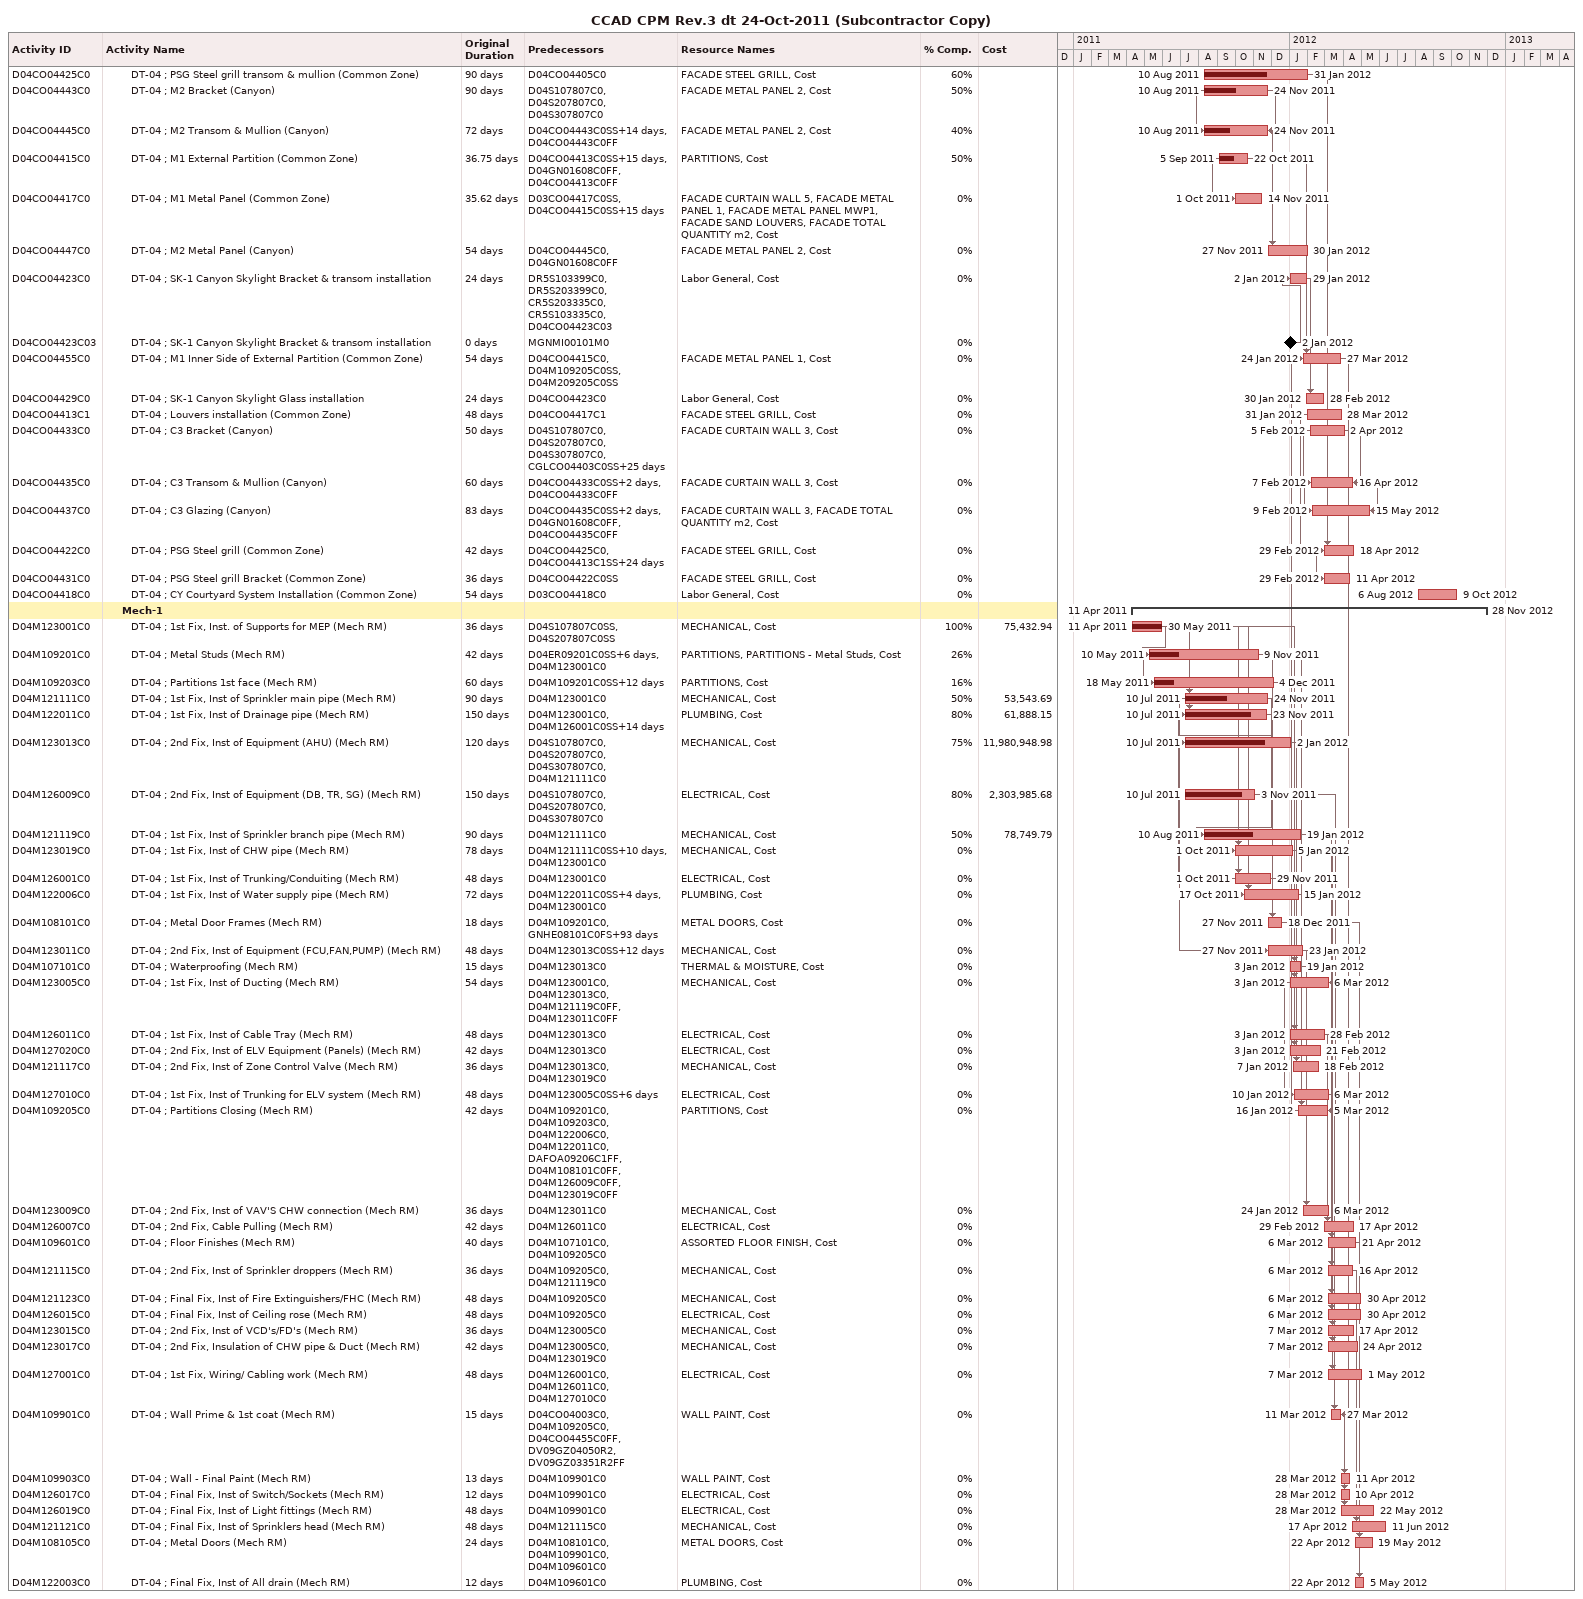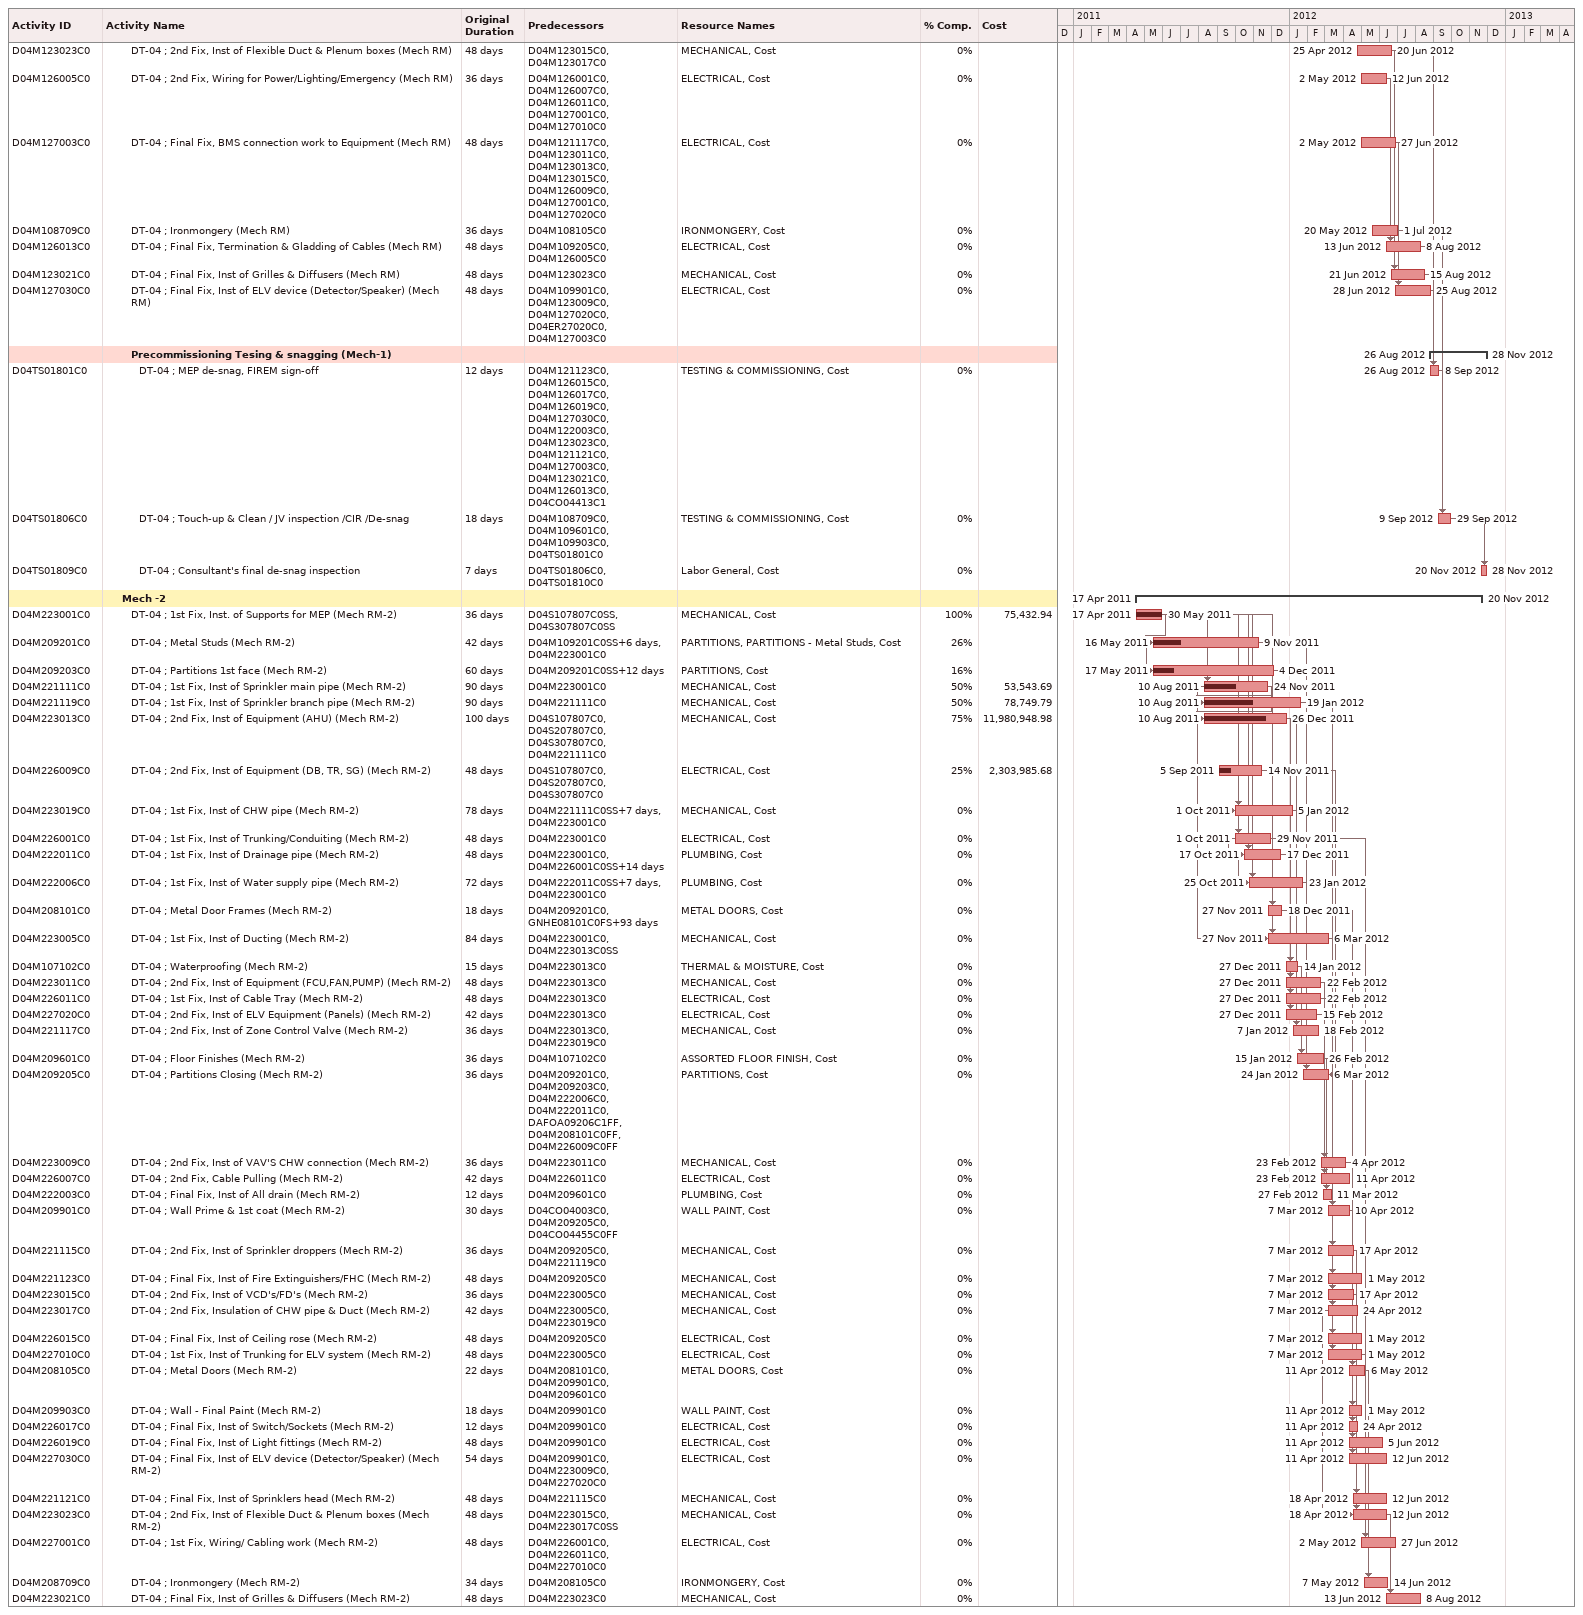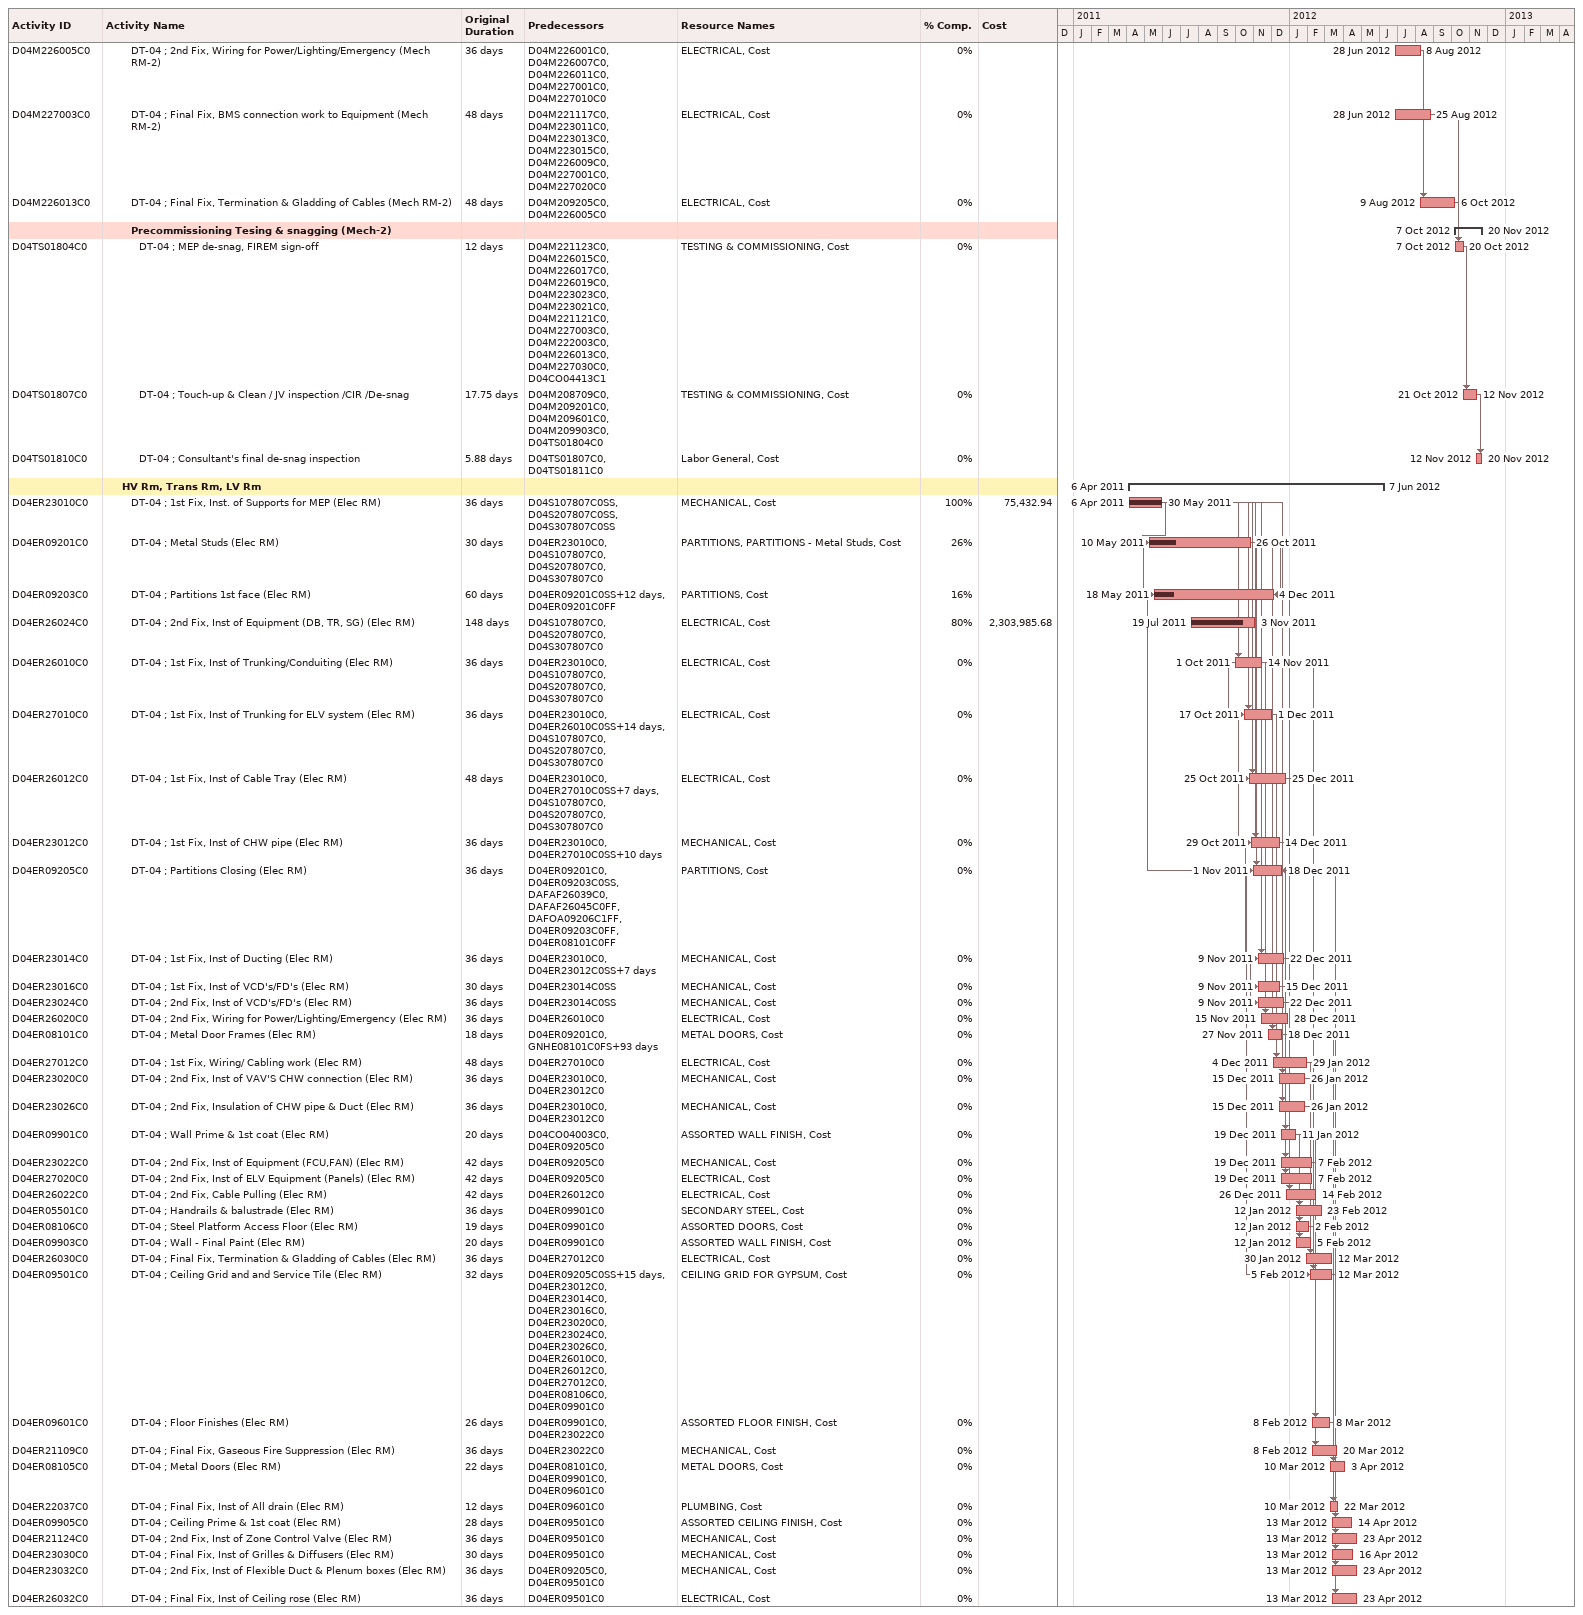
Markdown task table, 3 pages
CCAD CPM Rev.3 dt 24-Oct-2011 (Subcontractor Copy)

| ID | Level | Task | Original duration | Start | Finish | Predecessors | Resources | % complete | Cost |
|---|---|---|---|---|---|---|---|---|---|
| D04CO04425C0 | 4 | DT-04 ; PSG Steel grill transom & mullion (Common Zone) | 90d | 2011-08-10 | 2012-01-31 | D04CO04405C0 | FACADE STEEL GRILL, Cost | 60 |  |
| D04CO04443C0 | 4 | DT-04 ; M2 Bracket (Canyon) | 90d | 2011-08-10 | 2011-11-24 | D04S107807C0, D04S207807C0, D04S307807C0 | FACADE METAL PANEL 2, Cost | 50 |  |
| D04CO04445C0 | 4 | DT-04 ; M2 Transom & Mullion (Canyon) | 72d | 2011-08-10 | 2011-11-24 | D04CO04443C0SS+14d, D04CO04443C0FF | FACADE METAL PANEL 2, Cost | 40 |  |
| D04CO04415C0 | 4 | DT-04 ; M1 External Partition (Common Zone) | 36.75d | 2011-09-05 | 2011-10-22 | D04CO04413C0SS+15d, D04GN01608C0FF, D04CO04413C0FF | PARTITIONS, Cost | 50 |  |
| D04CO04417C0 | 4 | DT-04 ; M1 Metal Panel (Common Zone) | 35.62d | 2011-10-01 | 2011-11-14 | D03CO04417C0SS, D04CO04415C0SS+15d | FACADE CURTAIN WALL 5, FACADE METAL PANEL 1, FACADE METAL PANEL MWP1, FACADE SAND LOUVERS, FACADE TOTAL QUANTITY m2, Cost | 0 |  |
| D04CO04447C0 | 4 | DT-04 ; M2 Metal Panel (Canyon) | 54d | 2011-11-27 | 2012-01-30 | D04CO04445C0, D04GN01608C0FF | FACADE METAL PANEL 2, Cost | 0 |  |
| D04CO04423C0 | 4 | DT-04 ; SK-1 Canyon Skylight Bracket & transom installation | 24d | 2012-01-02 | 2012-01-29 | DR5S103399C0, DR5S203399C0, CR5S203335C0, CR5S103335C0, D04CO04423C03 | Labor General, Cost | 0 |  |
| D04CO04423C03 | 4 | DT-04 ; SK-1 Canyon Skylight Bracket & transom installation | 0d | 2012-01-02 | 2012-01-02 | MGNMI00101M0 |  | 0 |  |
| D04CO04455C0 | 4 | DT-04 ; M1 Inner Side of External Partition (Common Zone) | 54d | 2012-01-24 | 2012-03-27 | D04CO04415C0, D04M109205C0SS, D04M209205C0SS | FACADE METAL PANEL 1, Cost | 0 |  |
| D04CO04429C0 | 4 | DT-04 ; SK-1 Canyon Skylight Glass installation | 24d | 2012-01-30 | 2012-02-28 | D04CO04423C0 | Labor General, Cost | 0 |  |
| D04CO04413C1 | 4 | DT-04 ; Louvers installation (Common Zone) | 48d | 2012-01-31 | 2012-03-28 | D04CO04417C1 | FACADE STEEL GRILL, Cost | 0 |  |
| D04CO04433C0 | 4 | DT-04 ; C3 Bracket (Canyon) | 50d | 2012-02-05 | 2012-04-02 | D04S107807C0, D04S207807C0, D04S307807C0, CGLCO04403C0SS+25d | FACADE CURTAIN WALL 3, Cost | 0 |  |
| D04CO04435C0 | 4 | DT-04 ; C3 Transom & Mullion (Canyon) | 60d | 2012-02-07 | 2012-04-16 | D04CO04433C0SS+2d, D04CO04433C0FF | FACADE CURTAIN WALL 3, Cost | 0 |  |
| D04CO04437C0 | 4 | DT-04 ; C3 Glazing (Canyon) | 83d | 2012-02-09 | 2012-05-15 | D04CO04435C0SS+2d, D04GN01608C0FF, D04CO04435C0FF | FACADE CURTAIN WALL 3, FACADE TOTAL QUANTITY m2, Cost | 0 |  |
| D04CO04422C0 | 4 | DT-04 ; PSG Steel grill (Common Zone) | 42d | 2012-02-29 | 2012-04-18 | D04CO04425C0, D04CO04413C1SS+24d | FACADE STEEL GRILL, Cost | 0 |  |
| D04CO04431C0 | 4 | DT-04 ; PSG Steel grill Bracket (Common Zone) | 36d | 2012-02-29 | 2012-04-11 | D04CO04422C0SS | FACADE STEEL GRILL, Cost | 0 |  |
| D04CO04418C0 | 4 | DT-04 ; CY Courtyard System Installation (Common Zone) | 54d | 2012-08-06 | 2012-10-09 | D03CO04418C0 | Labor General, Cost | 0 |  |
|  | 3 | **Mech-1** |  | 2011-04-11 | 2012-11-28 |  |  |  |  |
| D04M123001C0 | 4 | DT-04 ; 1st Fix, Inst. of Supports for MEP (Mech RM) | 36d | 2011-04-11 | 2011-05-30 | D04S107807C0SS, D04S207807C0SS | MECHANICAL, Cost | 100 | 75432.94 |
| D04M109201C0 | 4 | DT-04 ; Metal Studs (Mech RM) | 42d | 2011-05-10 | 2011-11-09 | D04ER09201C0SS+6d, D04M123001C0 | PARTITIONS, PARTITIONS - Metal Studs, Cost | 26 |  |
| D04M109203C0 | 4 | DT-04 ; Partitions 1st face (Mech RM) | 60d | 2011-05-18 | 2011-12-04 | D04M109201C0SS+12d | PARTITIONS, Cost | 16 |  |
| D04M121111C0 | 4 | DT-04 ; 1st Fix, Inst of Sprinkler main pipe (Mech RM) | 90d | 2011-07-10 | 2011-11-24 | D04M123001C0 | MECHANICAL, Cost | 50 | 53543.69 |
| D04M122011C0 | 4 | DT-04 ; 1st Fix, Inst of Drainage pipe (Mech RM) | 150d | 2011-07-10 | 2011-11-23 | D04M123001C0, D04M126001C0SS+14d | PLUMBING, Cost | 80 | 61888.15 |
| D04M123013C0 | 4 | DT-04 ; 2nd Fix, Inst of Equipment (AHU) (Mech RM) | 120d | 2011-07-10 | 2012-01-02 | D04S107807C0, D04S207807C0, D04S307807C0, D04M121111C0 | MECHANICAL, Cost | 75 | 11980948.98 |
| D04M126009C0 | 4 | DT-04 ; 2nd Fix, Inst of Equipment (DB, TR, SG) (Mech RM) | 150d | 2011-07-10 | 2011-11-03 | D04S107807C0, D04S207807C0, D04S307807C0 | ELECTRICAL, Cost | 80 | 2303985.68 |
| D04M121119C0 | 4 | DT-04 ; 1st Fix, Inst of Sprinkler branch pipe (Mech RM) | 90d | 2011-08-10 | 2012-01-19 | D04M121111C0 | MECHANICAL, Cost | 50 | 78749.79 |
| D04M123019C0 | 4 | DT-04 ; 1st Fix, Inst of CHW pipe (Mech RM) | 78d | 2011-10-01 | 2012-01-05 | D04M121111C0SS+10d, D04M123001C0 | MECHANICAL, Cost | 0 |  |
| D04M126001C0 | 4 | DT-04 ; 1st Fix, Inst of Trunking/Conduiting (Mech RM) | 48d | 2011-10-01 | 2011-11-29 | D04M123001C0 | ELECTRICAL, Cost | 0 |  |
| D04M122006C0 | 4 | DT-04 ; 1st Fix, Inst of Water supply pipe (Mech RM) | 72d | 2011-10-17 | 2012-01-15 | D04M122011C0SS+4d, D04M123001C0 | PLUMBING, Cost | 0 |  |
| D04M108101C0 | 4 | DT-04 ; Metal Door Frames (Mech RM) | 18d | 2011-11-27 | 2011-12-18 | D04M109201C0, GNHE08101C0FS+93d | METAL DOORS, Cost | 0 |  |
| D04M123011C0 | 4 | DT-04 ; 2nd Fix, Inst of Equipment (FCU,FAN,PUMP) (Mech RM) | 48d | 2011-11-27 | 2012-01-23 | D04M123013C0SS+12d | MECHANICAL, Cost | 0 |  |
| D04M107101C0 | 4 | DT-04 ; Waterproofing (Mech RM) | 15d | 2012-01-03 | 2012-01-19 | D04M123013C0 | THERMAL & MOISTURE, Cost | 0 |  |
| D04M123005C0 | 4 | DT-04 ; 1st Fix, Inst of Ducting (Mech RM) | 54d | 2012-01-03 | 2012-03-06 | D04M123001C0, D04M123013C0, D04M121119C0FF, D04M123011C0FF | MECHANICAL, Cost | 0 |  |
| D04M126011C0 | 4 | DT-04 ; 1st Fix, Inst of Cable Tray (Mech RM) | 48d | 2012-01-03 | 2012-02-28 | D04M123013C0 | ELECTRICAL, Cost | 0 |  |
| D04M127020C0 | 4 | DT-04 ; 2nd Fix, Inst of ELV Equipment (Panels) (Mech RM) | 42d | 2012-01-03 | 2012-02-21 | D04M123013C0 | ELECTRICAL, Cost | 0 |  |
| D04M121117C0 | 4 | DT-04 ; 2nd Fix, Inst of Zone Control Valve (Mech RM) | 36d | 2012-01-07 | 2012-02-18 | D04M123013C0, D04M123019C0 | MECHANICAL, Cost | 0 |  |
| D04M127010C0 | 4 | DT-04 ; 1st Fix, Inst of Trunking for ELV system (Mech RM) | 48d | 2012-01-10 | 2012-03-06 | D04M123005C0SS+6d | ELECTRICAL, Cost | 0 |  |
| D04M109205C0 | 4 | DT-04 ; Partitions Closing (Mech RM) | 42d | 2012-01-16 | 2012-03-05 | D04M109201C0, D04M109203C0, D04M122006C0, D04M122011C0, DAFOA09206C1FF, D04M108101C0FF, D04M126009C0FF, D04M123019C0FF | PARTITIONS, Cost | 0 |  |
| D04M123009C0 | 4 | DT-04 ; 2nd Fix, Inst of VAV'S CHW connection (Mech RM) | 36d | 2012-01-24 | 2012-03-06 | D04M123011C0 | MECHANICAL, Cost | 0 |  |
| D04M126007C0 | 4 | DT-04 ; 2nd Fix, Cable Pulling (Mech RM) | 42d | 2012-02-29 | 2012-04-17 | D04M126011C0 | ELECTRICAL, Cost | 0 |  |
| D04M109601C0 | 4 | DT-04 ; Floor Finishes (Mech RM) | 40d | 2012-03-06 | 2012-04-21 | D04M107101C0, D04M109205C0 | ASSORTED FLOOR FINISH, Cost | 0 |  |
| D04M121115C0 | 4 | DT-04 ; 2nd Fix, Inst of Sprinkler droppers (Mech RM) | 36d | 2012-03-06 | 2012-04-16 | D04M109205C0, D04M121119C0 | MECHANICAL, Cost | 0 |  |
| D04M121123C0 | 4 | DT-04 ; Final Fix, Inst of Fire Extinguishers/FHC (Mech RM) | 48d | 2012-03-06 | 2012-04-30 | D04M109205C0 | MECHANICAL, Cost | 0 |  |
| D04M126015C0 | 4 | DT-04 ; Final Fix, Inst of Ceiling rose (Mech RM) | 48d | 2012-03-06 | 2012-04-30 | D04M109205C0 | ELECTRICAL, Cost | 0 |  |
| D04M123015C0 | 4 | DT-04 ; 2nd Fix, Inst of VCD's/FD's (Mech RM) | 36d | 2012-03-07 | 2012-04-17 | D04M123005C0 | MECHANICAL, Cost | 0 |  |
| D04M123017C0 | 4 | DT-04 ; 2nd Fix, Insulation of CHW pipe & Duct (Mech RM) | 42d | 2012-03-07 | 2012-04-24 | D04M123005C0, D04M123019C0 | MECHANICAL, Cost | 0 |  |
| D04M127001C0 | 4 | DT-04 ; 1st Fix, Wiring/ Cabling work (Mech RM) | 48d | 2012-03-07 | 2012-05-01 | D04M126001C0, D04M126011C0, D04M127010C0 | ELECTRICAL, Cost | 0 |  |
| D04M109901C0 | 4 | DT-04 ; Wall Prime & 1st coat (Mech RM) | 15d | 2012-03-11 | 2012-03-27 | D04CO04003C0, D04M109205C0, D04CO04455C0FF, DV09GZ04050R2, DV09GZ03351R2FF | WALL PAINT, Cost | 0 |  |
| D04M109903C0 | 4 | DT-04 ; Wall - Final Paint (Mech RM) | 13d | 2012-03-28 | 2012-04-11 | D04M109901C0 | WALL PAINT, Cost | 0 |  |
| D04M126017C0 | 4 | DT-04 ; Final Fix, Inst of Switch/Sockets (Mech RM) | 12d | 2012-03-28 | 2012-04-10 | D04M109901C0 | ELECTRICAL, Cost | 0 |  |
| D04M126019C0 | 4 | DT-04 ; Final Fix, Inst of Light fittings (Mech RM) | 48d | 2012-03-28 | 2012-05-22 | D04M109901C0 | ELECTRICAL, Cost | 0 |  |
| D04M121121C0 | 4 | DT-04 ; Final Fix, Inst of Sprinklers head (Mech RM) | 48d | 2012-04-17 | 2012-06-11 | D04M121115C0 | MECHANICAL, Cost | 0 |  |
| D04M108105C0 | 4 | DT-04 ; Metal Doors (Mech RM) | 24d | 2012-04-22 | 2012-05-19 | D04M108101C0, D04M109901C0, D04M109601C0 | METAL DOORS, Cost | 0 |  |
| D04M122003C0 | 4 | DT-04 ; Final Fix, Inst of All drain (Mech RM) | 12d | 2012-04-22 | 2012-05-05 | D04M109601C0 | PLUMBING, Cost | 0 |  |
| D04M123023C0 | 4 | DT-04 ; 2nd Fix, Inst of Flexible Duct & Plenum boxes (Mech RM) | 48d | 2012-04-25 | 2012-06-20 | D04M123015C0, D04M123017C0 | MECHANICAL, Cost | 0 |  |
| D04M126005C0 | 4 | DT-04 ; 2nd Fix, Wiring for Power/Lighting/Emergency (Mech RM) | 36d | 2012-05-02 | 2012-06-12 | D04M126001C0, D04M126007C0, D04M126011C0, D04M127001C0, D04M127010C0 | ELECTRICAL, Cost | 0 |  |
| D04M127003C0 | 4 | DT-04 ; Final Fix, BMS connection work to Equipment (Mech RM) | 48d | 2012-05-02 | 2012-06-27 | D04M121117C0, D04M123011C0, D04M123013C0, D04M123015C0, D04M126009C0, D04M127001C0, D04M127020C0 | ELECTRICAL, Cost | 0 |  |
| D04M108709C0 | 4 | DT-04 ; Ironmongery (Mech RM) | 36d | 2012-05-20 | 2012-07-01 | D04M108105C0 | IRONMONGERY, Cost | 0 |  |
| D04M126013C0 | 4 | DT-04 ; Final Fix, Termination & Gladding of Cables (Mech RM) | 48d | 2012-06-13 | 2012-08-08 | D04M109205C0, D04M126005C0 | ELECTRICAL, Cost | 0 |  |
| D04M123021C0 | 4 | DT-04 ; Final Fix, Inst of Grilles & Diffusers (Mech RM) | 48d | 2012-06-21 | 2012-08-15 | D04M123023C0 | MECHANICAL, Cost | 0 |  |
| D04M127030C0 | 4 | DT-04 ; Final Fix, Inst of ELV device (Detector/Speaker) (Mech RM) | 48d | 2012-06-28 | 2012-08-25 | D04M109901C0, D04M123009C0, D04M127020C0, D04ER27020C0, D04M127003C0 | ELECTRICAL, Cost | 0 |  |
|  | 4 | **Precommissioning Tesing & snagging (Mech-1)** |  | 2012-08-26 | 2012-11-28 |  |  |  |  |
| D04TS01801C0 | 5 | DT-04 ; MEP de-snag, FIREM sign-off | 12d | 2012-08-26 | 2012-09-08 | D04M121123C0, D04M126015C0, D04M126017C0, D04M126019C0, D04M127030C0, D04M122003C0, D04M123023C0, D04M121121C0, D04M127003C0, D04M123021C0, D04M126013C0, D04CO04413C1 | TESTING & COMMISSIONING, Cost | 0 |  |
| D04TS01806C0 | 5 | DT-04 ; Touch-up & Clean / JV inspection /CIR /De-snag | 18d | 2012-09-09 | 2012-09-29 | D04M108709C0, D04M109601C0, D04M109903C0, D04TS01801C0 | TESTING & COMMISSIONING, Cost | 0 |  |
| D04TS01809C0 | 5 | DT-04 ; Consultant's final de-snag inspection | 7d | 2012-11-20 | 2012-11-28 | D04TS01806C0, D04TS01810C0 | Labor General, Cost | 0 |  |
|  | 3 | **Mech -2** |  | 2011-04-17 | 2012-11-20 |  |  |  |  |
| D04M223001C0 | 4 | DT-04 ; 1st Fix, Inst. of Supports for MEP (Mech RM-2) | 36d | 2011-04-17 | 2011-05-30 | D04S107807C0SS, D04S307807C0SS | MECHANICAL, Cost | 100 | 75432.94 |
| D04M209201C0 | 4 | DT-04 ; Metal Studs (Mech RM-2) | 42d | 2011-05-16 | 2011-11-09 | D04M109201C0SS+6d, D04M223001C0 | PARTITIONS, PARTITIONS - Metal Studs, Cost | 26 |  |
| D04M209203C0 | 4 | DT-04 ; Partitions 1st face (Mech RM-2) | 60d | 2011-05-17 | 2011-12-04 | D04M209201C0SS+12d | PARTITIONS, Cost | 16 |  |
| D04M221111C0 | 4 | DT-04 ; 1st Fix, Inst of Sprinkler main pipe (Mech RM-2) | 90d | 2011-08-10 | 2011-11-24 | D04M223001C0 | MECHANICAL, Cost | 50 | 53543.69 |
| D04M221119C0 | 4 | DT-04 ; 1st Fix, Inst of Sprinkler branch pipe (Mech RM-2) | 90d | 2011-08-10 | 2012-01-19 | D04M221111C0 | MECHANICAL, Cost | 50 | 78749.79 |
| D04M223013C0 | 4 | DT-04 ; 2nd Fix, Inst of Equipment (AHU) (Mech RM-2) | 100d | 2011-08-10 | 2011-12-26 | D04S107807C0, D04S207807C0, D04S307807C0, D04M221111C0 | MECHANICAL, Cost | 75 | 11980948.98 |
| D04M226009C0 | 4 | DT-04 ; 2nd Fix, Inst of Equipment (DB, TR, SG) (Mech RM-2) | 48d | 2011-09-05 | 2011-11-14 | D04S107807C0, D04S207807C0, D04S307807C0 | ELECTRICAL, Cost | 25 | 2303985.68 |
| D04M223019C0 | 4 | DT-04 ; 1st Fix, Inst of CHW pipe (Mech RM-2) | 78d | 2011-10-01 | 2012-01-05 | D04M221111C0SS+7d, D04M223001C0 | MECHANICAL, Cost | 0 |  |
| D04M226001C0 | 4 | DT-04 ; 1st Fix, Inst of Trunking/Conduiting (Mech RM-2) | 48d | 2011-10-01 | 2011-11-29 | D04M223001C0 | ELECTRICAL, Cost | 0 |  |
| D04M222011C0 | 4 | DT-04 ; 1st Fix, Inst of Drainage pipe (Mech RM-2) | 48d | 2011-10-17 | 2011-12-17 | D04M223001C0, D04M226001C0SS+14d | PLUMBING, Cost | 0 |  |
| D04M222006C0 | 4 | DT-04 ; 1st Fix, Inst of Water supply pipe (Mech RM-2) | 72d | 2011-10-25 | 2012-01-23 | D04M222011C0SS+7d, D04M223001C0 | PLUMBING, Cost | 0 |  |
| D04M208101C0 | 4 | DT-04 ; Metal Door Frames (Mech RM-2) | 18d | 2011-11-27 | 2011-12-18 | D04M209201C0, GNHE08101C0FS+93d | METAL DOORS, Cost | 0 |  |
| D04M223005C0 | 4 | DT-04 ; 1st Fix, Inst of Ducting (Mech RM-2) | 84d | 2011-11-27 | 2012-03-06 | D04M223001C0, D04M223013C0SS | MECHANICAL, Cost | 0 |  |
| D04M107102C0 | 4 | DT-04 ; Waterproofing (Mech RM-2) | 15d | 2011-12-27 | 2012-01-14 | D04M223013C0 | THERMAL & MOISTURE, Cost | 0 |  |
| D04M223011C0 | 4 | DT-04 ; 2nd Fix, Inst of Equipment (FCU,FAN,PUMP) (Mech RM-2) | 48d | 2011-12-27 | 2012-02-22 | D04M223013C0 | MECHANICAL, Cost | 0 |  |
| D04M226011C0 | 4 | DT-04 ; 1st Fix, Inst of Cable Tray (Mech RM-2) | 48d | 2011-12-27 | 2012-02-22 | D04M223013C0 | ELECTRICAL, Cost | 0 |  |
| D04M227020C0 | 4 | DT-04 ; 2nd Fix, Inst of ELV Equipment (Panels) (Mech RM-2) | 42d | 2011-12-27 | 2012-02-15 | D04M223013C0 | ELECTRICAL, Cost | 0 |  |
| D04M221117C0 | 4 | DT-04 ; 2nd Fix, Inst of Zone Control Valve (Mech RM-2) | 36d | 2012-01-07 | 2012-02-18 | D04M223013C0, D04M223019C0 | MECHANICAL, Cost | 0 |  |
| D04M209601C0 | 4 | DT-04 ; Floor Finishes (Mech RM-2) | 36d | 2012-01-15 | 2012-02-26 | D04M107102C0 | ASSORTED FLOOR FINISH, Cost | 0 |  |
| D04M209205C0 | 4 | DT-04 ; Partitions Closing (Mech RM-2) | 36d | 2012-01-24 | 2012-03-06 | D04M209201C0, D04M209203C0, D04M222006C0, D04M222011C0, DAFOA09206C1FF, D04M208101C0FF, D04M226009C0FF | PARTITIONS, Cost | 0 |  |
| D04M223009C0 | 4 | DT-04 ; 2nd Fix, Inst of VAV'S CHW connection (Mech RM-2) | 36d | 2012-02-23 | 2012-04-04 | D04M223011C0 | MECHANICAL, Cost | 0 |  |
| D04M226007C0 | 4 | DT-04 ; 2nd Fix, Cable Pulling (Mech RM-2) | 42d | 2012-02-23 | 2012-04-11 | D04M226011C0 | ELECTRICAL, Cost | 0 |  |
| D04M222003C0 | 4 | DT-04 ; Final Fix, Inst of All drain (Mech RM-2) | 12d | 2012-02-27 | 2012-03-11 | D04M209601C0 | PLUMBING, Cost | 0 |  |
| D04M209901C0 | 4 | DT-04 ; Wall Prime & 1st coat (Mech RM-2) | 30d | 2012-03-07 | 2012-04-10 | D04CO04003C0, D04M209205C0, D04CO04455C0FF | WALL PAINT, Cost | 0 |  |
| D04M221115C0 | 4 | DT-04 ; 2nd Fix, Inst of Sprinkler droppers (Mech RM-2) | 36d | 2012-03-07 | 2012-04-17 | D04M209205C0, D04M221119C0 | MECHANICAL, Cost | 0 |  |
| D04M221123C0 | 4 | DT-04 ; Final Fix, Inst of Fire Extinguishers/FHC (Mech RM-2) | 48d | 2012-03-07 | 2012-05-01 | D04M209205C0 | MECHANICAL, Cost | 0 |  |
| D04M223015C0 | 4 | DT-04 ; 2nd Fix, Inst of VCD's/FD's (Mech RM-2) | 36d | 2012-03-07 | 2012-04-17 | D04M223005C0 | MECHANICAL, Cost | 0 |  |
| D04M223017C0 | 4 | DT-04 ; 2nd Fix, Insulation of CHW pipe & Duct (Mech RM-2) | 42d | 2012-03-07 | 2012-04-24 | D04M223005C0, D04M223019C0 | MECHANICAL, Cost | 0 |  |
| D04M226015C0 | 4 | DT-04 ; Final Fix, Inst of Ceiling rose (Mech RM-2) | 48d | 2012-03-07 | 2012-05-01 | D04M209205C0 | ELECTRICAL, Cost | 0 |  |
| D04M227010C0 | 4 | DT-04 ; 1st Fix, Inst of Trunking for ELV system (Mech RM-2) | 48d | 2012-03-07 | 2012-05-01 | D04M223005C0 | ELECTRICAL, Cost | 0 |  |
| D04M208105C0 | 4 | DT-04 ; Metal Doors (Mech RM-2) | 22d | 2012-04-11 | 2012-05-06 | D04M208101C0, D04M209901C0, D04M209601C0 | METAL DOORS, Cost | 0 |  |
| D04M209903C0 | 4 | DT-04 ; Wall - Final Paint (Mech RM-2) | 18d | 2012-04-11 | 2012-05-01 | D04M209901C0 | WALL PAINT, Cost | 0 |  |
| D04M226017C0 | 4 | DT-04 ; Final Fix, Inst of Switch/Sockets (Mech RM-2) | 12d | 2012-04-11 | 2012-04-24 | D04M209901C0 | ELECTRICAL, Cost | 0 |  |
| D04M226019C0 | 4 | DT-04 ; Final Fix, Inst of Light fittings (Mech RM-2) | 48d | 2012-04-11 | 2012-06-05 | D04M209901C0 | ELECTRICAL, Cost | 0 |  |
| D04M227030C0 | 4 | DT-04 ; Final Fix, Inst of ELV device (Detector/Speaker) (Mech RM-2) | 54d | 2012-04-11 | 2012-06-12 | D04M209901C0, D04M223009C0, D04M227020C0 | ELECTRICAL, Cost | 0 |  |
| D04M221121C0 | 4 | DT-04 ; Final Fix, Inst of Sprinklers head (Mech RM-2) | 48d | 2012-04-18 | 2012-06-12 | D04M221115C0 | MECHANICAL, Cost | 0 |  |
| D04M223023C0 | 4 | DT-04 ; 2nd Fix, Inst of Flexible Duct & Plenum boxes (Mech RM-2) | 48d | 2012-04-18 | 2012-06-12 | D04M223015C0, D04M223017C0SS | MECHANICAL, Cost | 0 |  |
| D04M227001C0 | 4 | DT-04 ; 1st Fix, Wiring/ Cabling work (Mech RM-2) | 48d | 2012-05-02 | 2012-06-27 | D04M226001C0, D04M226011C0, D04M227010C0 | ELECTRICAL, Cost | 0 |  |
| D04M208709C0 | 4 | DT-04 ; Ironmongery (Mech RM-2) | 34d | 2012-05-07 | 2012-06-14 | D04M208105C0 | IRONMONGERY, Cost | 0 |  |
| D04M223021C0 | 4 | DT-04 ; Final Fix, Inst of Grilles & Diffusers (Mech RM-2) | 48d | 2012-06-13 | 2012-08-08 | D04M223023C0 | MECHANICAL, Cost | 0 |  |
| D04M226005C0 | 4 | DT-04 ; 2nd Fix, Wiring for Power/Lighting/Emergency (Mech RM-2) | 36d | 2012-06-28 | 2012-08-08 | D04M226001C0, D04M226007C0, D04M226011C0, D04M227001C0, D04M227010C0 | ELECTRICAL, Cost | 0 |  |
| D04M227003C0 | 4 | DT-04 ; Final Fix, BMS connection work to Equipment (Mech RM-2) | 48d | 2012-06-28 | 2012-08-25 | D04M221117C0, D04M223011C0, D04M223013C0, D04M223015C0, D04M226009C0, D04M227001C0, D04M227020C0 | ELECTRICAL, Cost | 0 |  |
| D04M226013C0 | 4 | DT-04 ; Final Fix, Termination & Gladding of Cables (Mech RM-2) | 48d | 2012-08-09 | 2012-10-06 | D04M209205C0, D04M226005C0 | ELECTRICAL, Cost | 0 |  |
|  | 4 | **Precommissioning Tesing & snagging (Mech-2)** |  | 2012-10-07 | 2012-11-20 |  |  |  |  |
| D04TS01804C0 | 5 | DT-04 ; MEP de-snag, FIREM sign-off | 12d | 2012-10-07 | 2012-10-20 | D04M221123C0, D04M226015C0, D04M226017C0, D04M226019C0, D04M223023C0, D04M223021C0, D04M221121C0, D04M227003C0, D04M222003C0, D04M226013C0, D04M227030C0, D04CO04413C1 | TESTING & COMMISSIONING, Cost | 0 |  |
| D04TS01807C0 | 5 | DT-04 ; Touch-up & Clean / JV inspection /CIR /De-snag | 17.75d | 2012-10-21 | 2012-11-12 | D04M208709C0, D04M209201C0, D04M209601C0, D04M209903C0, D04TS01804C0 | TESTING & COMMISSIONING, Cost | 0 |  |
| D04TS01810C0 | 5 | DT-04 ; Consultant's final de-snag inspection | 5.88d | 2012-11-12 | 2012-11-20 | D04TS01807C0, D04TS01811C0 | Labor General, Cost | 0 |  |
|  | 3 | **HV Rm, Trans Rm, LV Rm** |  | 2011-04-06 | 2012-06-07 |  |  |  |  |
| D04ER23010C0 | 4 | DT-04 ; 1st Fix, Inst. of Supports for MEP (Elec RM) | 36d | 2011-04-06 | 2011-05-30 | D04S107807C0SS, D04S207807C0SS, D04S307807C0SS | MECHANICAL, Cost | 100 | 75432.94 |
| D04ER09201C0 | 4 | DT-04 ; Metal Studs (Elec RM) | 30d | 2011-05-10 | 2011-10-26 | D04ER23010C0, D04S107807C0, D04S207807C0, D04S307807C0 | PARTITIONS, PARTITIONS - Metal Studs, Cost | 26 |  |
| D04ER09203C0 | 4 | DT-04 ; Partitions 1st face (Elec RM) | 60d | 2011-05-18 | 2011-12-04 | D04ER09201C0SS+12d, D04ER09201C0FF | PARTITIONS, Cost | 16 |  |
| D04ER26024C0 | 4 | DT-04 ; 2nd Fix, Inst of Equipment (DB, TR, SG) (Elec RM) | 148d | 2011-07-19 | 2011-11-03 | D04S107807C0, D04S207807C0, D04S307807C0 | ELECTRICAL, Cost | 80 | 2303985.68 |
| D04ER26010C0 | 4 | DT-04 ; 1st Fix, Inst of Trunking/Conduiting (Elec RM) | 36d | 2011-10-01 | 2011-11-14 | D04ER23010C0, D04S107807C0, D04S207807C0, D04S307807C0 | ELECTRICAL, Cost | 0 |  |
| D04ER27010C0 | 4 | DT-04 ; 1st Fix, Inst of Trunking for ELV system (Elec RM) | 36d | 2011-10-17 | 2011-12-01 | D04ER23010C0, D04ER26010C0SS+14d, D04S107807C0, D04S207807C0, D04S307807C0 | ELECTRICAL, Cost | 0 |  |
| D04ER26012C0 | 4 | DT-04 ; 1st Fix, Inst of Cable Tray (Elec RM) | 48d | 2011-10-25 | 2011-12-25 | D04ER23010C0, D04ER27010C0SS+7d, D04S107807C0, D04S207807C0, D04S307807C0 | ELECTRICAL, Cost | 0 |  |
| D04ER23012C0 | 4 | DT-04 ; 1st Fix, Inst of CHW pipe (Elec RM) | 36d | 2011-10-29 | 2011-12-14 | D04ER23010C0, D04ER27010C0SS+10d | MECHANICAL, Cost | 0 |  |
| D04ER09205C0 | 4 | DT-04 ; Partitions Closing (Elec RM) | 36d | 2011-11-01 | 2011-12-18 | D04ER09201C0, D04ER09203C0SS, DAFAF26039C0, DAFAF26045C0FF, DAFOA09206C1FF, D04ER09203C0FF, D04ER08101C0FF | PARTITIONS, Cost | 0 |  |
| D04ER23014C0 | 4 | DT-04 ; 1st Fix, Inst of Ducting (Elec RM) | 36d | 2011-11-09 | 2011-12-22 | D04ER23010C0, D04ER23012C0SS+7d | MECHANICAL, Cost | 0 |  |
| D04ER23016C0 | 4 | DT-04 ; 1st Fix, Inst of VCD's/FD's (Elec RM) | 30d | 2011-11-09 | 2011-12-15 | D04ER23014C0SS | MECHANICAL, Cost | 0 |  |
| D04ER23024C0 | 4 | DT-04 ; 2nd Fix, Inst of VCD's/FD's (Elec RM) | 36d | 2011-11-09 | 2011-12-22 | D04ER23014C0SS | MECHANICAL, Cost | 0 |  |
| D04ER26020C0 | 4 | DT-04 ; 2nd Fix, Wiring for Power/Lighting/Emergency (Elec RM) | 36d | 2011-11-15 | 2011-12-28 | D04ER26010C0 | ELECTRICAL, Cost | 0 |  |
| D04ER08101C0 | 4 | DT-04 ; Metal Door Frames (Elec RM) | 18d | 2011-11-27 | 2011-12-18 | D04ER09201C0, GNHE08101C0FS+93d | METAL DOORS, Cost | 0 |  |
| D04ER27012C0 | 4 | DT-04 ; 1st Fix, Wiring/ Cabling work (Elec RM) | 48d | 2011-12-04 | 2012-01-29 | D04ER27010C0 | ELECTRICAL, Cost | 0 |  |
| D04ER23020C0 | 4 | DT-04 ; 2nd Fix, Inst of VAV'S CHW connection (Elec RM) | 36d | 2011-12-15 | 2012-01-26 | D04ER23010C0, D04ER23012C0 | MECHANICAL, Cost | 0 |  |
| D04ER23026C0 | 4 | DT-04 ; 2nd Fix, Insulation of CHW pipe & Duct (Elec RM) | 36d | 2011-12-15 | 2012-01-26 | D04ER23010C0, D04ER23012C0 | MECHANICAL, Cost | 0 |  |
| D04ER09901C0 | 4 | DT-04 ; Wall Prime & 1st coat (Elec RM) | 20d | 2011-12-19 | 2012-01-11 | D04CO04003C0, D04ER09205C0 | ASSORTED WALL FINISH, Cost | 0 |  |
| D04ER23022C0 | 4 | DT-04 ; 2nd Fix, Inst of Equipment (FCU,FAN) (Elec RM) | 42d | 2011-12-19 | 2012-02-07 | D04ER09205C0 | MECHANICAL, Cost | 0 |  |
| D04ER27020C0 | 4 | DT-04 ; 2nd Fix, Inst of ELV Equipment (Panels) (Elec RM) | 42d | 2011-12-19 | 2012-02-07 | D04ER09205C0 | ELECTRICAL, Cost | 0 |  |
| D04ER26022C0 | 4 | DT-04 ; 2nd Fix, Cable Pulling (Elec RM) | 42d | 2011-12-26 | 2012-02-14 | D04ER26012C0 | ELECTRICAL, Cost | 0 |  |
| D04ER05501C0 | 4 | DT-04 ; Handrails & balustrade (Elec RM) | 36d | 2012-01-12 | 2012-02-23 | D04ER09901C0 | SECONDARY STEEL, Cost | 0 |  |
| D04ER08106C0 | 4 | DT-04 ; Steel Platform Access Floor (Elec RM) | 19d | 2012-01-12 | 2012-02-02 | D04ER09901C0 | ASSORTED DOORS, Cost | 0 |  |
| D04ER09903C0 | 4 | DT-04 ; Wall - Final Paint (Elec RM) | 20d | 2012-01-12 | 2012-02-05 | D04ER09901C0 | ASSORTED WALL FINISH, Cost | 0 |  |
| D04ER26030C0 | 4 | DT-04 ; Final Fix, Termination & Gladding of Cables (Elec RM) | 36d | 2012-01-30 | 2012-03-12 | D04ER27012C0 | ELECTRICAL, Cost | 0 |  |
| D04ER09501C0 | 4 | DT-04 ; Ceiling Grid and and Service Tile (Elec RM) | 32d | 2012-02-05 | 2012-03-12 | D04ER09205C0SS+15d, D04ER23012C0, D04ER23014C0, D04ER23016C0, D04ER23020C0, D04ER23024C0, D04ER23026C0, D04ER26010C0, D04ER26012C0, D04ER27012C0, D04ER08106C0, D04ER09901C0 | CEILING GRID FOR GYPSUM, Cost | 0 |  |
| D04ER09601C0 | 4 | DT-04 ; Floor Finishes (Elec RM) | 26d | 2012-02-08 | 2012-03-08 | D04ER09901C0, D04ER23022C0 | ASSORTED FLOOR FINISH, Cost | 0 |  |
| D04ER21109C0 | 4 | DT-04 ; Final Fix, Gaseous Fire Suppression (Elec RM) | 36d | 2012-02-08 | 2012-03-20 | D04ER23022C0 | MECHANICAL, Cost | 0 |  |
| D04ER08105C0 | 4 | DT-04 ; Metal Doors (Elec RM) | 22d | 2012-03-10 | 2012-04-03 | D04ER08101C0, D04ER09901C0, D04ER09601C0 | METAL DOORS, Cost | 0 |  |
| D04ER22037C0 | 4 | DT-04 ; Final Fix, Inst of All drain (Elec RM) | 12d | 2012-03-10 | 2012-03-22 | D04ER09601C0 | PLUMBING, Cost | 0 |  |
| D04ER09905C0 | 4 | DT-04 ; Ceiling Prime & 1st coat (Elec RM) | 28d | 2012-03-13 | 2012-04-14 | D04ER09501C0 | ASSORTED CEILING FINISH, Cost | 0 |  |
| D04ER21124C0 | 4 | DT-04 ; 2nd Fix, Inst of Zone Control Valve (Elec RM) | 36d | 2012-03-13 | 2012-04-23 | D04ER09501C0 | MECHANICAL, Cost | 0 |  |
| D04ER23030C0 | 4 | DT-04 ; Final Fix, Inst of Grilles & Diffusers (Elec RM) | 30d | 2012-03-13 | 2012-04-16 | D04ER09501C0 | MECHANICAL, Cost | 0 |  |
| D04ER23032C0 | 4 | DT-04 ; 2nd Fix, Inst of Flexible Duct & Plenum boxes (Elec RM) | 36d | 2012-03-13 | 2012-04-23 | D04ER09205C0, D04ER09501C0 | MECHANICAL, Cost | 0 |  |
| D04ER26032C0 | 4 | DT-04 ; Final Fix, Inst of Ceiling rose (Elec RM) | 36d | 2012-03-13 | 2012-04-23 | D04ER09501C0 | ELECTRICAL, Cost | 0 |  |
